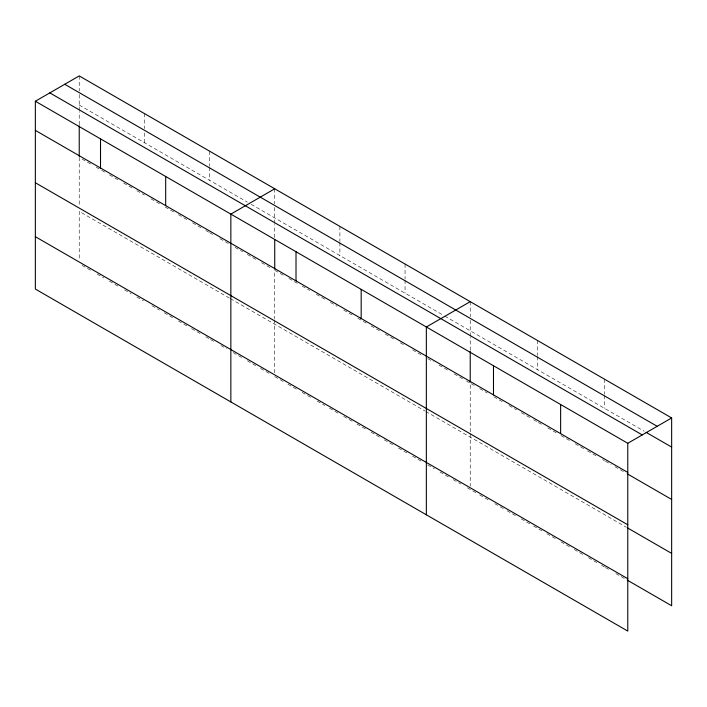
<?xml version="1.0" encoding="UTF-8"?>
<svg xmlns="http://www.w3.org/2000/svg" width="707" height="707" viewBox="0 0 707 707"><rect width="100%" height="100%" fill="white"/><g stroke="black" fill="none" stroke-linecap="round" stroke-linejoin="round"><path stroke-width="0.53" stroke-dasharray="3.54 2.65" d="M79.228 124.688L79.228 111.6M79.228 110.504L79.228 92.104M274.731 237.561L274.731 224.464M274.731 223.377L274.731 204.968M470.226 350.425L470.226 337.336M470.226 336.249L470.226 317.841M79.228 105.051L247.335 202.105M251.118 204.288L443.784 315.525M444.73 316.073L644.227 431.252M82.065 159.048L90.558 163.953M96.232 167.223L104.724 172.137M109.452 174.859L117.954 179.772M123.619 183.042L132.121 187.947M136.84 190.678L144.396 195.035M151.006 198.853L159.508 203.757M165.173 207.027L173.675 211.941M178.394 214.663L186.895 219.577M192.56 222.846L201.062 227.751M205.781 230.482L208.618 232.117M209.564 232.656L214.283 235.387M219.948 238.657L228.449 243.562M235.06 247.379L242.616 251.745M247.335 254.467L255.837 259.381M261.502 262.651L270.003 267.555M283.224 275.191L274.731 270.286L274.731 318.724M288.898 278.461L297.391 283.366M302.119 286.096L309.675 290.462M316.285 294.271L324.778 299.185M330.452 302.455L337.062 306.272M343.673 310.09L352.174 314.995M357.839 318.265L366.341 323.17M371.06 325.9L379.562 330.805M385.227 334.075L393.728 338.989M400.339 342.807L404.112 344.981M412.614 349.894L421.116 354.799M427.726 358.617L433.391 361.887M439.056 365.157L448.503 370.609M454.168 373.888L462.67 378.793M466.452 380.976L470.226 383.15L470.226 432.702M471.171 383.698L474.954 385.881M479.682 388.611L487.247 392.977M493.866 396.804L502.377 401.717M508.996 405.535L516.561 409.91M521.289 412.632L529.799 417.545M533.582 419.737L537.364 421.92M538.31 422.459L542.092 424.651M547.766 427.921L557.222 433.382M561.005 435.565L569.524 440.479M575.198 443.757L583.708 448.671M587.49 450.854L596.947 456.315M602.62 459.585L604.512 460.681M605.457 461.229L611.131 464.499M614.913 466.682L623.424 471.596M229.395 298.062L79.228 211.358L79.228 259.354M230.341 298.601L424.889 410.926M425.835 411.474L626.261 527.183M82.065 265.355L90.558 270.268M97.168 274.086L103.788 277.895M109.452 281.174L118.891 286.627M124.565 289.897L131.175 293.714M136.84 296.984L143.45 300.802M151.952 305.707L159.508 310.073M164.227 312.794L172.729 317.699M178.394 320.978L186.895 325.883M191.615 328.605L200.116 333.518M205.781 336.788L209.564 338.971M210.509 339.51L214.283 341.693M220.893 345.511L226.558 348.781M233.169 352.599L241.67 357.512M247.335 360.782L255.837 365.687M260.565 368.418L269.058 373.323M274.731 376.592L283.224 381.497M287.952 384.228L296.445 389.133M302.119 392.403L310.612 397.316M317.231 401.125L324.778 405.491M329.506 408.222L338.008 413.127M343.673 416.396L352.174 421.301M356.894 424.032L365.395 428.937M371.06 432.207L379.562 437.12M384.281 439.842L393.728 445.295M398.448 448.026L406.949 452.931M412.614 456.201L421.116 461.105M427.726 464.923L434.337 468.741M440.001 472.011L448.503 476.925M453.222 479.646L460.778 484.012M467.389 487.83L475.899 492.735M479.682 494.927L488.192 499.84M494.812 503.658L503.322 508.572M507.105 510.754L515.615 515.668M521.289 518.947L529.799 523.86M533.582 526.043L543.038 531.505M546.82 533.688L557.222 539.688M561.005 541.871L570.469 547.333M574.252 549.516L582.762 554.429M588.436 557.708L596.947 562.622M601.675 565.353L604.512 566.987M605.457 567.535L609.24 569.718M615.859 573.545L624.369 578.459M604.512 379.182L604.512 394.294M604.512 395.372L604.512 408.319M537.364 340.421L537.364 355.524M537.364 356.602L537.364 369.558M470.226 301.65L470.226 316.763M470.226 433.798L470.226 486.186M405.058 264.029L405.058 279.141M405.058 280.219L405.058 293.166M339.89 226.408L339.89 241.52M339.89 242.598L339.89 255.545M274.731 188.787L274.731 203.89M274.731 319.829L274.731 373.323M209.564 151.157L209.564 166.269M209.564 167.347L209.564 180.294M144.396 113.535L144.396 128.647M144.396 132.96L144.396 142.673M79.228 75.914L79.228 91.017M79.228 157.414L79.228 205.852"/><path stroke-width="1.06" d="M79.228 156.318L79.228 125.775M274.731 269.19L274.731 239.735M470.226 382.063L470.226 351.52M35.35 101.242L627.772 443.28L627.772 631.086L35.35 289.057L35.35 101.242L79.228 75.914L671.65 417.943L671.65 605.758L627.206 580.093M274.731 188.787L230.853 214.115L230.853 401.921M470.226 301.65L426.348 326.988L426.348 514.793M627.772 443.28L671.65 417.943M64.752 84.274L657.174 426.303M646.118 432.339L671.65 447.08M49.826 92.882L642.248 434.92M35.35 130.38L627.772 472.417M627.206 473.787L671.65 499.442M35.35 182.742L627.772 524.78M627.206 527.731L671.65 553.395M35.35 236.695L627.772 578.724M560.633 404.519L560.633 433.647M493.486 365.749L493.486 394.886M361.18 289.366L361.18 318.503M296.012 251.736L296.012 280.873M165.685 176.494L165.685 205.631M100.518 138.872L100.518 168.01"/></g></svg>
